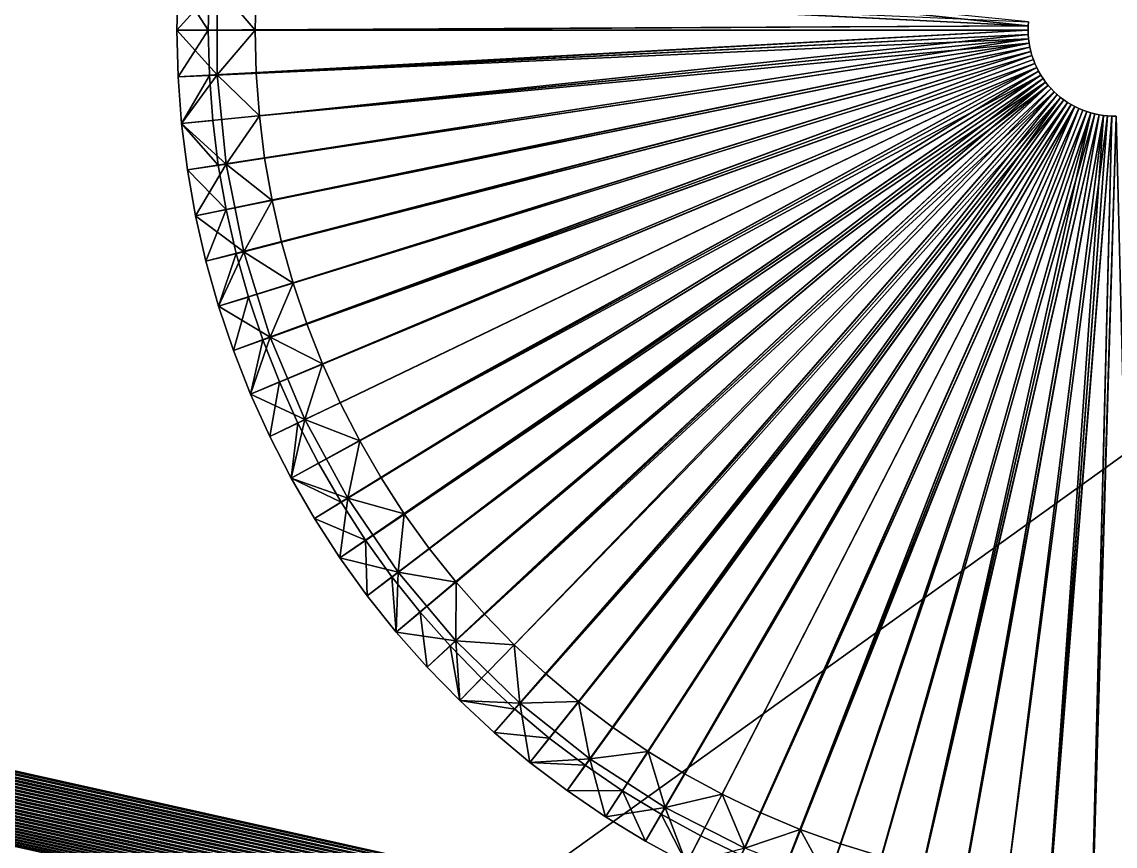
# Model space of a CAD drawing. Header units: millimetres. Extents: x 0 to 520, y -2 to 382.
# Drawn here: x 428.03 to 456.03, y 321.09 to 342.21 of the extents above; entities that cross this region are included whole.
import ezdxf

# ---------------------------------------------------------------- set-up
doc = ezdxf.new("R2010")
doc.units = ezdxf.units.MM

msp = doc.modelspace()

# ---------------------------------------------------------------- linework, layer by layer
at = {"layer": 'BRASS', "color": 52}
for points in [[(509.2, 369.2, 103), (10.8, 369.2, 103), (10.8, 10.8, 103)], [(509.2, 369.2, 103), (10.8, 10.8, 103), (509.2, 10.8, 103)], [(336.599, 343.4071, 86), (499.5, 359.5, 86), (481.6847, 310.9963, 86)], [(453.8027, 342.1097), (432.1193, 344.3896), (432.0298, 343.1963)], [(453.8109, 342.219), (432.1193, 344.3896), (453.8027, 342.1097)], [(336.599, 343.4071, 86), (481.6847, 310.9963, 86), (336.6173, 343.3269, 86)], [(336.6173, 343.3269, 86), (481.6367, 310.9295, 86), (336.6316, 343.2459, 86)], [(336.6173, 343.3269, 86), (481.6847, 310.9963, 86), (481.6367, 310.9295, 86)], [(336.6316, 343.2459, 86), (481.5921, 310.8604, 86), (336.6418, 343.1643, 86)], [(336.6316, 343.2459, 86), (481.6367, 310.9295, 86), (481.5921, 310.8604, 86)], [(336.6418, 343.1643, 86), (481.5509, 310.7891, 86), (336.6479, 343.0822, 86)], [(336.6418, 343.1643, 86), (481.5921, 310.8604, 86), (481.5509, 310.7891, 86)], [(336.6479, 343.0822, 86), (481.5134, 310.7159, 86), (336.65, 343, 86)], [(336.6479, 343.0822, 86), (481.5509, 310.7891, 86), (481.5134, 310.7159, 86)], [(432.0298, 343.1963), (432.0298, 343.1963, -3), (432, 342, -3)], [(432, 342), (432.0298, 343.1963), (432, 342, -3)], [(432, 342, -3), (432.0298, 343.1963, -3), (432.8, 342, -3)], [(453.8027, 342.1097), (432.0298, 343.1963), (432, 342)], [(432.0298, 343.1963, -4), (432, 342, -4), (432.8, 342, -4)], [(432.0298, 343.1963, -4), (432.0298, 343.1963, -12), (432, 342, -12)], [(432, 342, -4), (432.0298, 343.1963, -4), (432, 342, -12)], [(433.0286, 343.1465, -13), (432, 342, -12), (432.0298, 343.1963, -12)], [(433.0286, 340.8535, -13), (432, 342, -12), (433.0286, 343.1465, -13)], [(432.0298, 343.1963, -3), (432.8288, 343.1564, -3), (432.8, 342, -3)], [(432.8288, 343.1564, -4), (432.0298, 343.1963, -4), (432.8, 342, -4)], [(432.8288, 343.1564, -3), (432.8288, 343.1564, -4), (432.8, 342, -4)], [(432.8, 342, -3), (432.8288, 343.1564, -3), (432.8, 342, -4)], [(433.0286, 343.1465, -13), (434.0273, 343.0966, -14), (434, 342, -14)], [(433.0286, 340.8535, -13), (433.0286, 343.1465, -13), (434, 342, -14)], [(434.0273, 343.0966, -14), (453.8027, 342.1097, -14), (434, 342, -14)], [(434.0273, 343.0966, -14), (453.8109, 342.219, -14), (453.8027, 342.1097, -14)], [(336.6316, 342.7541, 86), (481.401, 310.4071, 86), (336.6173, 342.6731, 86)], [(336.6418, 342.8357, 86), (481.4233, 310.4863, 86), (336.6316, 342.7541, 86)], [(336.6316, 342.7541, 86), (481.4233, 310.4863, 86), (481.401, 310.4071, 86)], [(336.6479, 342.9178, 86), (481.4495, 310.5643, 86), (336.6418, 342.8357, 86)], [(336.6418, 342.8357, 86), (481.4495, 310.5643, 86), (481.4233, 310.4863, 86)], [(336.65, 343, 86), (481.4796, 310.6409, 86), (336.6479, 342.9178, 86)], [(336.6479, 342.9178, 86), (481.4796, 310.6409, 86), (481.4495, 310.5643, 86)], [(336.65, 343, 86), (481.5134, 310.7159, 86), (481.4796, 310.6409, 86)], [(336.5767, 342.5137, 86), (481.3582, 310.1643, 86), (336.5505, 342.4357, 86)], [(336.599, 342.5929, 86), (481.3684, 310.2459, 86), (336.5767, 342.5137, 86)], [(336.5767, 342.5137, 86), (481.3684, 310.2459, 86), (481.3582, 310.1643, 86)], [(336.6173, 342.6731, 86), (481.3827, 310.3269, 86), (336.599, 342.5929, 86)], [(336.599, 342.5929, 86), (481.3827, 310.3269, 86), (481.3684, 310.2459, 86)], [(336.6173, 342.6731, 86), (481.401, 310.4071, 86), (481.3827, 310.3269, 86)], [(336.4491, 342.2109, 86), (481.3582, 309.8357, 86), (336.4079, 342.1396, 86)], [(336.4866, 342.2841, 86), (481.3521, 309.9178, 86), (336.4491, 342.2109, 86)], [(336.4491, 342.2109, 86), (481.3521, 309.9178, 86), (481.3582, 309.8357, 86)], [(336.5204, 342.3591, 86), (481.35, 310, 86), (336.4866, 342.2841, 86)], [(336.4866, 342.2841, 86), (481.35, 310, 86), (481.3521, 309.9178, 86)], [(336.5505, 342.4357, 86), (481.3521, 310.0822, 86), (336.5204, 342.3591, 86)], [(336.5204, 342.3591, 86), (481.3521, 310.0822, 86), (481.35, 310, 86)], [(336.5505, 342.4357, 86), (481.3582, 310.1643, 86), (481.3521, 310.0822, 86)], [(453.8109, 342.219), (453.8027, 342.1097), (453.8109, 342.219, -14)], [(453.8109, 342.219, -14), (453.8027, 342.1097), (453.8027, 342.1097, -14)], [(336.264, 341.9394, 86), (481.4233, 309.5137, 86), (336.2095, 341.8777, 86)], [(336.3153, 342.0037, 86), (481.401, 309.5929, 86), (336.264, 341.9394, 86)], [(336.264, 341.9394, 86), (481.401, 309.5929, 86), (481.4233, 309.5137, 86)], [(336.3633, 342.0705, 86), (481.3827, 309.6731, 86), (336.3153, 342.0037, 86)], [(336.3153, 342.0037, 86), (481.3827, 309.6731, 86), (481.401, 309.5929, 86)], [(336.4079, 342.1396, 86), (481.3684, 309.7541, 86), (336.3633, 342.0705, 86)], [(336.3633, 342.0705, 86), (481.3684, 309.7541, 86), (481.3827, 309.6731, 86)], [(336.4079, 342.1396, 86), (481.3582, 309.8357, 86), (481.3684, 309.7541, 86)], [(453.8027, 342.1097), (432, 342), (453.8, 342)], [(432, 342), (432, 342, -3), (432.0298, 340.8037, -3)], [(432.0298, 340.8037), (432, 342), (432.0298, 340.8037, -3)], [(432, 342, -3), (432.8, 342, -3), (432.0298, 340.8037, -3)], [(453.8, 342), (432, 342), (432.0298, 340.8037)], [(432.8, 342, -4), (432, 342, -4), (432.0298, 340.8037, -4)], [(432.0298, 340.8037, -4), (432, 342, -4), (432, 342, -12)], [(432.0298, 340.8037, -4), (432, 342, -12), (432.0298, 340.8037, -12)], [(433.0286, 340.8535, -13), (432.0298, 340.8037, -12), (432, 342, -12)], [(432.0298, 340.8037, -3), (432.8, 342, -3), (432.8288, 340.8436, -3)], [(453.8, 342), (432.0298, 340.8037), (453.8027, 341.8903)], [(432.8, 342, -4), (432.0298, 340.8037, -4), (432.8288, 340.8436, -4)], [(453.8027, 341.8903), (432.0298, 340.8037), (453.8109, 341.781)], [(432.8288, 340.8436, -3), (432.8, 342, -3), (432.8, 342, -4)], [(432.8288, 340.8436, -3), (432.8, 342, -4), (432.8288, 340.8436, -4)], [(433.0286, 340.8535, -13), (434, 342, -14), (434.0273, 340.9034, -14)], [(434, 342, -14), (453.8027, 342.1097, -14), (453.8, 342, -14)], [(434, 342, -14), (453.8, 342, -14), (434.0273, 340.9034, -14)], [(434.0273, 340.9034, -14), (453.8, 342, -14), (453.8027, 341.8903, -14)], [(434.0273, 340.9034, -14), (453.8027, 341.8903, -14), (434.1093, 339.8095, -14)], [(434.1093, 339.8095, -14), (453.8027, 341.8903, -14), (453.8109, 341.781, -14)], [(453.8027, 342.1097), (453.8, 342), (453.8027, 342.1097, -14)], [(453.8027, 342.1097, -14), (453.8, 342), (453.8, 342, -14)], [(453.8, 342), (453.8027, 341.8903), (453.8, 342, -14)], [(453.8, 342, -14), (453.8027, 341.8903), (453.8027, 341.8903, -14)], [(453.8027, 341.8903), (453.8109, 341.781), (453.8027, 341.8903, -14)], [(453.8027, 341.8903, -14), (453.8109, 341.781), (453.8109, 341.781, -14)], [(335.825, 341.5711, 86), (335.8952, 341.614, 86), (481.6367, 190.9295, 86)], [(335.9632, 341.6603, 86), (481.5921, 309.1396, 86), (335.8952, 341.614, 86)], [(335.8952, 341.614, 86), (481.6367, 309.0705, 86), (481.6367, 190.9295, 86)], [(335.8952, 341.614, 86), (481.5921, 309.1396, 86), (481.6367, 309.0705, 86)], [(336.0288, 341.71, 86), (481.5509, 309.2109, 86), (335.9632, 341.6603, 86)], [(335.9632, 341.6603, 86), (481.5509, 309.2109, 86), (481.5921, 309.1396, 86)], [(336.0918, 341.7629, 86), (481.5134, 309.2841, 86), (336.0288, 341.71, 86)], [(336.0288, 341.71, 86), (481.5134, 309.2841, 86), (481.5509, 309.2109, 86)], [(336.1521, 341.8188, 86), (481.4796, 309.3591, 86), (336.0918, 341.7629, 86)], [(336.0918, 341.7629, 86), (481.4796, 309.3591, 86), (481.5134, 309.2841, 86)], [(336.2095, 341.8777, 86), (481.4495, 309.4357, 86), (336.1521, 341.8188, 86)], [(336.1521, 341.8188, 86), (481.4495, 309.4357, 86), (481.4796, 309.3591, 86)], [(336.2095, 341.8777, 86), (481.4233, 309.5137, 86), (481.4495, 309.4357, 86)], [(453.8109, 341.781), (432.0298, 340.8037), (432.1193, 339.6104)], [(453.8109, 341.781), (432.1193, 339.6104), (432.2681, 338.423)], [(453.8109, 341.781), (432.2681, 338.423), (453.8246, 341.6721)], [(453.8246, 341.6721), (432.2681, 338.423), (432.4759, 337.2445)], [(453.8246, 341.6721), (432.4759, 337.2445), (453.8436, 341.5641)], [(434.1093, 339.8095, -14), (453.8109, 341.781, -14), (453.8246, 341.6721, -14)], [(434.1093, 339.8095, -14), (453.8246, 341.6721, -14), (434.2457, 338.7211, -14)], [(434.2457, 338.7211, -14), (453.8246, 341.6721, -14), (434.4362, 337.6408, -14)], [(434.4362, 337.6408, -14), (453.8246, 341.6721, -14), (453.8436, 341.5641, -14)], [(453.8109, 341.781), (453.8246, 341.6721), (453.8109, 341.781, -14)], [(453.8109, 341.781, -14), (453.8246, 341.6721), (453.8246, 341.6721, -14)], [(453.8246, 341.6721), (453.8436, 341.5641), (453.8246, 341.6721, -14)], [(453.8246, 341.6721, -14), (453.8436, 341.5641), (453.8436, 341.5641, -14)], [(481.35, 190, 86), (334.9589, 341.3505, 86), (481.3521, 190.0822, 86)], [(334.9589, 38.6495, 86), (334.9589, 341.3505, 86), (481.35, 190, 86)], [(334.9589, 341.3505, 86), (335.0411, 341.3505, 86), (481.3521, 190.0822, 86)], [(335.0411, 341.3505, 86), (335.1233, 341.3546, 86), (481.3582, 190.1643, 86)], [(481.3521, 190.0822, 86), (335.0411, 341.3505, 86), (481.3582, 190.1643, 86)], [(335.1233, 341.3546, 86), (335.2052, 341.3628, 86), (481.3684, 190.2459, 86)], [(481.3582, 190.1643, 86), (335.1233, 341.3546, 86), (481.3684, 190.2459, 86)], [(335.2052, 341.3628, 86), (335.2865, 341.3751, 86), (481.3827, 190.3269, 86)], [(481.3684, 190.2459, 86), (335.2052, 341.3628, 86), (481.3827, 190.3269, 86)], [(335.2865, 341.3751, 86), (335.3672, 341.3914, 86), (481.401, 190.4071, 86)], [(481.3827, 190.3269, 86), (335.2865, 341.3751, 86), (481.401, 190.4071, 86)], [(335.3672, 341.3914, 86), (335.4469, 341.4117, 86), (481.4233, 190.4863, 86)], [(481.401, 190.4071, 86), (335.3672, 341.3914, 86), (481.4233, 190.4863, 86)], [(335.4469, 341.4117, 86), (335.5255, 341.4359, 86), (481.4495, 190.5643, 86)], [(481.4233, 190.4863, 86), (335.4469, 341.4117, 86), (481.4495, 190.5643, 86)], [(335.5255, 341.4359, 86), (335.6028, 341.4641, 86), (481.4796, 190.6409, 86)], [(481.4495, 190.5643, 86), (335.5255, 341.4359, 86), (481.4796, 190.6409, 86)], [(335.6028, 341.4641, 86), (335.6786, 341.496, 86), (481.5134, 190.7159, 86)], [(481.4796, 190.6409, 86), (335.6028, 341.4641, 86), (481.5134, 190.7159, 86)], [(335.6786, 341.496, 86), (335.7527, 341.5317, 86), (481.5509, 190.7891, 86)], [(481.5134, 190.7159, 86), (335.6786, 341.496, 86), (481.5509, 190.7891, 86)], [(335.7527, 341.5317, 86), (335.825, 341.5711, 86), (481.5921, 190.8604, 86)], [(481.5509, 190.7891, 86), (335.7527, 341.5317, 86), (481.5921, 190.8604, 86)], [(481.5921, 190.8604, 86), (335.825, 341.5711, 86), (481.6367, 190.9295, 86)], [(453.8436, 341.5641), (432.4759, 337.2445), (432.7421, 336.0778)], [(453.8436, 341.5641), (432.7421, 336.0778), (453.868, 341.4571)], [(453.868, 341.4571), (432.7421, 336.0778), (433.0663, 334.9259)], [(453.868, 341.4571), (433.0663, 334.9259), (453.8977, 341.3515)], [(453.8977, 341.3515), (433.0663, 334.9259), (433.4474, 333.7915)], [(453.8977, 341.3515), (433.4474, 333.7915), (453.9327, 341.2476)], [(434.4362, 337.6408, -14), (453.8436, 341.5641, -14), (434.6803, 336.5713, -14)], [(434.6803, 336.5713, -14), (453.8436, 341.5641, -14), (453.868, 341.4571, -14)], [(434.6803, 336.5713, -14), (453.868, 341.4571, -14), (434.9774, 335.5154, -14)], [(434.9774, 335.5154, -14), (453.868, 341.4571, -14), (453.8977, 341.3515, -14)], [(434.9774, 335.5154, -14), (453.8977, 341.3515, -14), (435.3268, 334.4756, -14)], [(435.3268, 334.4756, -14), (453.8977, 341.3515, -14), (453.9327, 341.2476, -14)], [(453.8436, 341.5641), (453.868, 341.4571), (453.8436, 341.5641, -14)], [(453.8436, 341.5641, -14), (453.868, 341.4571), (453.868, 341.4571, -14)], [(453.868, 341.4571, -14), (453.868, 341.4571), (453.8977, 341.3515, -14)], [(453.868, 341.4571), (453.8977, 341.3515), (453.8977, 341.3515, -14)], [(453.8977, 341.3515), (453.9327, 341.2476), (453.8977, 341.3515, -14)], [(453.8977, 341.3515, -14), (453.9327, 341.2476), (453.9327, 341.2476, -14)], [(453.9327, 341.2476), (433.4474, 333.7915), (453.9728, 341.1454)], [(453.9728, 341.1454), (433.4474, 333.7915), (433.8846, 332.6776)], [(453.9728, 341.1454), (433.8846, 332.6776), (454.0179, 341.0455)], [(454.0179, 341.0455), (433.8846, 332.6776), (434.3767, 331.5868)], [(454.0179, 341.0455), (434.3767, 331.5868), (434.9227, 330.5219)], [(454.0179, 341.0455), (434.9227, 330.5219), (454.0679, 340.9478)], [(435.3268, 334.4756, -14), (453.9327, 341.2476, -14), (453.9728, 341.1454, -14)], [(435.3268, 334.4756, -14), (453.9728, 341.1454, -14), (435.7275, 333.4544, -14)], [(435.7275, 333.4544, -14), (453.9728, 341.1454, -14), (454.0179, 341.0455, -14)], [(435.7275, 333.4544, -14), (454.0179, 341.0455, -14), (436.1787, 332.4546, -14)], [(436.1787, 332.4546, -14), (454.0179, 341.0455, -14), (436.6791, 331.4784, -14)], [(436.6791, 331.4784, -14), (454.0179, 341.0455, -14), (454.0679, 340.9478, -14)], [(453.9327, 341.2476, -14), (453.9327, 341.2476), (453.9728, 341.1454, -14)], [(453.9327, 341.2476), (453.9728, 341.1454), (453.9728, 341.1454, -14)], [(453.9728, 341.1454), (454.0179, 341.0455), (453.9728, 341.1454, -14)], [(453.9728, 341.1454, -14), (454.0179, 341.0455), (454.0179, 341.0455, -14)], [(454.0179, 341.0455), (454.0679, 340.9478), (454.0179, 341.0455, -14)], [(454.0179, 341.0455, -14), (454.0679, 340.9478), (454.0679, 340.9478, -14)], [(433.0286, 340.8535, -13), (432.1193, 339.6104, -12), (432.0298, 340.8037, -12)], [(432.0298, 340.8037, -3), (432.8288, 340.8436, -3), (432.1193, 339.6104, -3)], [(432.8288, 340.8436, -4), (432.0298, 340.8037, -4), (432.1193, 339.6104, -4)], [(432.1193, 339.6104), (432.0298, 340.8037), (432.0298, 340.8037, -3)], [(432.1193, 339.6104), (432.0298, 340.8037, -3), (432.1193, 339.6104, -3)], [(432.1193, 339.6104, -4), (432.0298, 340.8037, -4), (432.0298, 340.8037, -12)], [(432.1193, 339.6104, -4), (432.0298, 340.8037, -12), (432.1193, 339.6104, -12)], [(433.2569, 338.572, -13), (432.1193, 339.6104, -12), (433.0286, 340.8535, -13)], [(432.1193, 339.6104, -3), (432.8288, 340.8436, -3), (432.9153, 339.69, -3)], [(432.8288, 340.8436, -4), (432.1193, 339.6104, -4), (432.9153, 339.69, -4)], [(432.9153, 339.69, -3), (432.8288, 340.8436, -3), (432.8288, 340.8436, -4)], [(432.9153, 339.69, -3), (432.8288, 340.8436, -4), (432.9153, 339.69, -4)], [(433.0286, 340.8535, -13), (434.0273, 340.9034, -14), (434.1093, 339.8095, -14)], [(433.2569, 338.572, -13), (433.0286, 340.8535, -13), (434.1093, 339.8095, -14)], [(454.0679, 340.9478), (434.9227, 330.5219), (435.521, 329.4856)], [(454.0679, 340.9478), (435.521, 329.4856), (454.1228, 340.8528)], [(454.1228, 340.8528), (435.521, 329.4856), (436.1703, 328.4803)], [(454.1228, 340.8528), (436.1703, 328.4803), (454.1823, 340.7607)], [(454.1823, 340.7607), (436.1703, 328.4803), (454.2463, 340.6716)], [(436.6791, 331.4784, -14), (454.0679, 340.9478, -14), (454.1228, 340.8528, -14)], [(436.6791, 331.4784, -14), (454.1228, 340.8528, -14), (437.2276, 330.5284, -14)], [(437.2276, 330.5284, -14), (454.1228, 340.8528, -14), (437.8227, 329.607, -14)], [(437.8227, 329.607, -14), (454.1228, 340.8528, -14), (454.1823, 340.7607, -14)], [(437.8227, 329.607, -14), (454.1823, 340.7607, -14), (438.4631, 328.7163, -14)], [(438.4631, 328.7163, -14), (454.1823, 340.7607, -14), (454.2463, 340.6716, -14)], [(454.0679, 340.9478), (454.1228, 340.8528), (454.0679, 340.9478, -14)], [(454.0679, 340.9478, -14), (454.1228, 340.8528), (454.1228, 340.8528, -14)], [(454.1228, 340.8528, -14), (454.1228, 340.8528), (454.1823, 340.7607, -14)], [(454.1228, 340.8528), (454.1823, 340.7607), (454.1823, 340.7607, -14)], [(454.1823, 340.7607, -14), (454.2463, 340.6716), (454.2463, 340.6716, -14)], [(454.1823, 340.7607), (454.2463, 340.6716), (454.1823, 340.7607, -14)], [(454.2463, 340.6716), (436.1703, 328.4803), (436.8688, 327.5087)], [(454.2463, 340.6716), (436.8688, 327.5087), (437.6149, 326.5731)], [(454.2463, 340.6716), (437.6149, 326.5731), (454.3147, 340.5859)], [(454.3147, 340.5859), (437.6149, 326.5731), (438.4068, 325.6759)], [(454.3147, 340.5859), (438.4068, 325.6759), (454.3873, 340.5036)], [(454.3873, 340.5036), (438.4068, 325.6759), (454.4639, 340.4251)], [(438.4631, 328.7163, -14), (454.2463, 340.6716, -14), (454.3147, 340.5859, -14)], [(438.4631, 328.7163, -14), (454.3147, 340.5859, -14), (439.147, 327.8587, -14)], [(439.147, 327.8587, -14), (454.3147, 340.5859, -14), (439.8729, 327.0362, -14)], [(439.8729, 327.0362, -14), (454.3147, 340.5859, -14), (454.3873, 340.5036, -14)], [(439.8729, 327.0362, -14), (454.3873, 340.5036, -14), (440.6388, 326.2509, -14)], [(440.6388, 326.2509, -14), (454.3873, 340.5036, -14), (454.4639, 340.4251, -14)], [(454.2463, 340.6716, -14), (454.3147, 340.5859), (454.3147, 340.5859, -14)], [(454.2463, 340.6716), (454.3147, 340.5859), (454.2463, 340.6716, -14)], [(454.3147, 340.5859, -14), (454.3147, 340.5859), (454.3873, 340.5036, -14)], [(454.3147, 340.5859), (454.3873, 340.5036), (454.3873, 340.5036, -14)], [(454.3873, 340.5036, -14), (454.3873, 340.5036), (454.4639, 340.4251, -14)], [(454.3873, 340.5036), (454.4639, 340.4251), (454.4639, 340.4251, -14)], [(454.4639, 340.4251), (438.4068, 325.6759), (439.2423, 324.8192)], [(454.4639, 340.4251), (439.2423, 324.8192), (440.1195, 324.0053)], [(454.5443, 340.3505), (454.4639, 340.4251), (440.1195, 324.0053)], [(454.6283, 340.28), (454.5443, 340.3505), (440.1195, 324.0053)], [(454.6283, 340.28), (440.1195, 324.0053), (441.0362, 323.236)], [(440.6388, 326.2509, -14), (454.4639, 340.4251, -14), (441.4429, 325.5048, -14)], [(454.7158, 340.2137), (454.6283, 340.28), (441.0362, 323.236)], [(454.7158, 340.2137), (441.0362, 323.236), (441.9902, 322.5135)], [(454.4639, 340.4251, -14), (454.5443, 340.3505, -14), (441.4429, 325.5048, -14)], [(441.4429, 325.5048, -14), (454.5443, 340.3505, -14), (442.2832, 324.7997, -14)], [(454.8064, 340.1519), (454.7158, 340.2137), (441.9902, 322.5135)], [(454.5443, 340.3505, -14), (454.6283, 340.28, -14), (442.2832, 324.7997, -14)], [(442.2832, 324.7997, -14), (454.6283, 340.28, -14), (443.1576, 324.1374, -14)], [(454.6283, 340.28, -14), (454.7158, 340.2137, -14), (443.1576, 324.1374, -14)], [(454.7158, 340.2137, -14), (454.8064, 340.1519, -14), (443.1576, 324.1374, -14)], [(454.4639, 340.4251, -14), (454.4639, 340.4251), (454.5443, 340.3505, -14)], [(454.4639, 340.4251), (454.5443, 340.3505), (454.5443, 340.3505, -14)], [(454.5443, 340.3505, -14), (454.6283, 340.28), (454.6283, 340.28, -14)], [(454.5443, 340.3505), (454.6283, 340.28), (454.5443, 340.3505, -14)], [(454.6283, 340.28, -14), (454.7158, 340.2137), (454.7158, 340.2137, -14)], [(454.6283, 340.28), (454.7158, 340.2137), (454.6283, 340.28, -14)], [(454.7158, 340.2137, -14), (454.8064, 340.1519), (454.8064, 340.1519, -14)], [(454.7158, 340.2137), (454.8064, 340.1519), (454.7158, 340.2137, -14)], [(454.8064, 340.1519), (441.9902, 322.5135), (442.9789, 321.8394)], [(454.9, 340.0947), (454.8064, 340.1519), (442.9789, 321.8394)], [(454.9, 340.0947), (442.9789, 321.8394), (444, 321.2154)], [(443.1576, 324.1374, -14), (454.8064, 340.1519, -14), (444.064, 323.5194, -14)], [(454.9963, 340.0423), (454.9, 340.0947), (444, 321.2154)], [(454.9963, 340.0423), (444, 321.2154), (445.0509, 320.6431)], [(454.8064, 340.1519, -14), (454.9, 340.0947, -14), (444.064, 323.5194, -14)], [(444.064, 323.5194, -14), (454.9, 340.0947, -14), (445, 322.9474, -14)], [(454.9, 340.0947, -14), (454.9963, 340.0423, -14), (445, 322.9474, -14)], [(445, 322.9474, -14), (454.9963, 340.0423, -14), (445.9634, 322.4228, -14)], [(454.9963, 340.0423), (445.0509, 320.6431), (446.1291, 320.1239)], [(445.9634, 322.4228, -14), (454.9963, 340.0423, -14), (446.9517, 321.9469, -14)], [(455.0952, 339.9947), (454.9963, 340.0423), (446.1291, 320.1239)], [(455.0952, 339.9947), (446.1291, 320.1239), (447.2318, 319.659)], [(454.9963, 340.0423, -14), (455.0952, 339.9947, -14), (446.9517, 321.9469, -14)], [(446.9517, 321.9469, -14), (455.0952, 339.9947, -14), (447.9625, 321.5208, -14)], [(455.1962, 339.9521), (455.0952, 339.9947), (447.2318, 319.659)], [(455.2993, 339.9146), (455.1962, 339.9521), (447.2318, 319.659)], [(455.0952, 339.9947, -14), (455.1962, 339.9521, -14), (447.9625, 321.5208, -14)], [(455.1962, 339.9521, -14), (455.2993, 339.9146, -14), (447.9625, 321.5208, -14)], [(454.8064, 340.1519, -14), (454.9, 340.0947), (454.9, 340.0947, -14)], [(454.8064, 340.1519), (454.9, 340.0947), (454.8064, 340.1519, -14)], [(454.9, 340.0947, -14), (454.9963, 340.0423), (454.9963, 340.0423, -14)], [(454.9, 340.0947), (454.9963, 340.0423), (454.9, 340.0947, -14)], [(454.9963, 340.0423, -14), (455.0952, 339.9947), (455.0952, 339.9947, -14)], [(454.9963, 340.0423), (455.0952, 339.9947), (454.9963, 340.0423, -14)], [(455.0952, 339.9947, -14), (455.0952, 339.9947), (455.1962, 339.9521, -14)], [(455.0952, 339.9947), (455.1962, 339.9521), (455.1962, 339.9521, -14)], [(455.1962, 339.9521), (455.2993, 339.9146), (455.1962, 339.9521, -14)], [(455.1962, 339.9521, -14), (455.2993, 339.9146), (455.2993, 339.9146, -14)], [(432.1193, 339.6104, -3), (432.9153, 339.69, -3), (433.0591, 338.5422, -3)], [(432.9153, 339.69, -4), (432.1193, 339.6104, -4), (433.0591, 338.5422, -4)], [(432.9153, 339.69, -3), (432.9153, 339.69, -4), (433.0591, 338.5422, -4)], [(433.0591, 338.5422, -3), (432.9153, 339.69, -3), (433.0591, 338.5422, -4)], [(433.2569, 338.572, -13), (434.1093, 339.8095, -14), (434.2457, 338.7211, -14)], [(455.2993, 339.9146), (447.2318, 319.659), (448.3563, 319.2497)], [(447.9625, 321.5208, -14), (455.2993, 339.9146, -14), (448.9933, 321.1456, -14)], [(455.4042, 339.8822), (455.2993, 339.9146), (448.3563, 319.2497)], [(455.4042, 339.8822), (448.3563, 319.2497), (449.4998, 318.897)], [(455.2993, 339.9146, -14), (455.4042, 339.8822, -14), (448.9933, 321.1456, -14)], [(448.9933, 321.1456, -14), (455.4042, 339.8822, -14), (450.0415, 320.8223, -14)], [(455.5105, 339.8552), (455.4042, 339.8822), (449.4998, 318.897)], [(455.5105, 339.8552), (449.4998, 318.897), (450.6595, 318.6017)], [(450.0415, 320.8223, -14), (455.4042, 339.8822, -14), (451.1045, 320.5516, -14)], [(455.618, 339.8334), (455.5105, 339.8552), (450.6595, 318.6017)], [(455.618, 339.8334), (450.6595, 318.6017), (451.8324, 318.3646)], [(455.4042, 339.8822, -14), (455.5105, 339.8552, -14), (451.1045, 320.5516, -14)], [(455.5105, 339.8552, -14), (455.618, 339.8334, -14), (451.1045, 320.5516, -14)], [(451.1045, 320.5516, -14), (455.618, 339.8334, -14), (452.1797, 320.3342, -14)], [(455.7264, 339.8171), (455.618, 339.8334), (451.8324, 318.3646)], [(455.7264, 339.8171), (451.8324, 318.3646), (453.0158, 318.1863)], [(455.618, 339.8334, -14), (455.7264, 339.8171, -14), (452.1797, 320.3342, -14)], [(452.1797, 320.3342, -14), (455.7264, 339.8171, -14), (453.2644, 320.1707, -14)], [(455.7264, 339.8171), (453.0158, 318.1863), (454.2065, 318.0671)], [(455.7264, 339.8171, -14), (455.8356, 339.8062, -14), (453.2644, 320.1707, -14)], [(453.2644, 320.1707, -14), (455.8356, 339.8062, -14), (454.3559, 320.0615, -14)], [(455.8356, 339.8062), (455.7264, 339.8171), (454.2065, 318.0671)], [(455.9452, 339.8007), (455.8356, 339.8062), (454.2065, 318.0671)], [(455.9452, 339.8007), (454.2065, 318.0671), (455.4017, 318.0075)], [(455.8356, 339.8062, -14), (455.9452, 339.8007, -14), (454.3559, 320.0615, -14)], [(454.3559, 320.0615, -14), (455.9452, 339.8007, -14), (455.4515, 320.0068, -14)], [(455.2993, 339.9146), (455.4042, 339.8822), (455.2993, 339.9146, -14)], [(455.2993, 339.9146, -14), (455.4042, 339.8822), (455.4042, 339.8822, -14)], [(456.0548, 339.8007), (455.9452, 339.8007), (455.4017, 318.0075)], [(456.0548, 339.8007), (455.4017, 318.0075), (456.5983, 318.0075)], [(455.4042, 339.8822), (455.5105, 339.8552), (455.4042, 339.8822, -14)], [(455.4042, 339.8822, -14), (455.5105, 339.8552), (455.5105, 339.8552, -14)], [(455.9452, 339.8007, -14), (456.0548, 339.8007, -14), (455.4515, 320.0068, -14)], [(455.4515, 320.0068, -14), (456.0548, 339.8007, -14), (456.5485, 320.0068, -14)], [(455.5105, 339.8552), (455.618, 339.8334), (455.5105, 339.8552, -14)], [(455.5105, 339.8552, -14), (455.618, 339.8334), (455.618, 339.8334, -14)], [(455.618, 339.8334, -14), (455.7264, 339.8171), (455.7264, 339.8171, -14)], [(455.618, 339.8334), (455.7264, 339.8171), (455.618, 339.8334, -14)], [(455.7264, 339.8171, -14), (455.7264, 339.8171), (455.8356, 339.8062, -14)], [(455.7264, 339.8171), (455.8356, 339.8062), (455.8356, 339.8062, -14)], [(455.8356, 339.8062, -14), (455.9452, 339.8007), (455.9452, 339.8007, -14)], [(455.8356, 339.8062), (455.9452, 339.8007), (455.8356, 339.8062, -14)], [(455.9452, 339.8007, -14), (456.0548, 339.8007), (456.0548, 339.8007, -14)], [(455.9452, 339.8007), (456.0548, 339.8007), (455.9452, 339.8007, -14)], [(432.2681, 338.423), (432.1193, 339.6104), (432.1193, 339.6104, -3)], [(432.2681, 338.423), (432.1193, 339.6104, -3), (432.2681, 338.423, -3)], [(432.2681, 338.423, -3), (432.1193, 339.6104, -3), (433.0591, 338.5422, -3)], [(432.1193, 339.6104, -4), (432.2681, 338.423, -4), (433.0591, 338.5422, -4)], [(432.1193, 339.6104, -4), (432.1193, 339.6104, -12), (432.2681, 338.423, -12)], [(432.2681, 338.423, -4), (432.1193, 339.6104, -4), (432.2681, 338.423, -12)], [(433.2569, 338.572, -13), (432.2681, 338.423, -12), (432.1193, 339.6104, -12)], [(433.2569, 338.572, -13), (432.4759, 337.2445, -12), (432.2681, 338.423, -12)], [(432.2681, 338.423, -3), (433.0591, 338.5422, -3), (433.26, 337.403, -3)], [(433.0591, 338.5422, -4), (432.2681, 338.423, -4), (433.26, 337.403, -4)], [(433.7112, 336.3246, -13), (432.4759, 337.2445, -12), (433.2569, 338.572, -13)], [(433.26, 337.403, -3), (433.0591, 338.5422, -3), (433.0591, 338.5422, -4)], [(433.26, 337.403, -3), (433.0591, 338.5422, -4), (433.26, 337.403, -4)], [(433.2569, 338.572, -13), (434.2457, 338.7211, -14), (434.4362, 337.6408, -14)], [(433.7112, 336.3246, -13), (433.2569, 338.572, -13), (434.4362, 337.6408, -14)], [(432.4759, 337.2445), (432.2681, 338.423), (432.2681, 338.423, -3)], [(432.4759, 337.2445), (432.2681, 338.423, -3), (432.4759, 337.2445, -3)], [(432.4759, 337.2445, -3), (432.2681, 338.423, -3), (433.26, 337.403, -3)], [(432.2681, 338.423, -4), (432.4759, 337.2445, -4), (433.26, 337.403, -4)], [(432.2681, 338.423, -4), (432.2681, 338.423, -12), (432.4759, 337.2445, -12)], [(432.4759, 337.2445, -4), (432.2681, 338.423, -4), (432.4759, 337.2445, -12)], [(432.4759, 337.2445, -3), (433.26, 337.403, -3), (432.7421, 336.0778, -3)], [(433.26, 337.403, -4), (432.4759, 337.2445, -4), (432.7421, 336.0778, -4)], [(432.7421, 336.0778, -3), (433.26, 337.403, -3), (433.5174, 336.2752, -3)], [(433.26, 337.403, -4), (432.7421, 336.0778, -4), (433.5174, 336.2752, -4)], [(433.5174, 336.2752, -3), (433.26, 337.403, -3), (433.26, 337.403, -4)], [(433.5174, 336.2752, -3), (433.26, 337.403, -4), (433.5174, 336.2752, -4)], [(433.7112, 336.3246, -13), (434.4362, 337.6408, -14), (434.6803, 336.5713, -14)], [(432.4759, 337.2445), (432.4759, 337.2445, -3), (432.7421, 336.0778, -3)], [(432.7421, 336.0778), (432.4759, 337.2445), (432.7421, 336.0778, -3)], [(432.7421, 336.0778, -4), (432.4759, 337.2445, -4), (432.4759, 337.2445, -12)], [(432.7421, 336.0778, -4), (432.4759, 337.2445, -12), (432.7421, 336.0778, -12)], [(433.7112, 336.3246, -13), (432.7421, 336.0778, -12), (432.4759, 337.2445, -12)], [(433.7112, 336.3246, -13), (434.6803, 336.5713, -14), (434.9774, 335.5154, -14)], [(433.7112, 336.3246, -13), (433.0663, 334.9259, -12), (432.7421, 336.0778, -12)], [(434.3871, 334.1335, -13), (433.0663, 334.9259, -12), (433.7112, 336.3246, -13)], [(434.3871, 334.1335, -13), (433.7112, 336.3246, -13), (434.9774, 335.5154, -14)], [(432.7421, 336.0778, -3), (433.5174, 336.2752, -3), (433.0663, 334.9259, -3)], [(433.5174, 336.2752, -4), (432.7421, 336.0778, -4), (433.0663, 334.9259, -4)], [(433.0663, 334.9259), (432.7421, 336.0778), (432.7421, 336.0778, -3)], [(433.0663, 334.9259), (432.7421, 336.0778, -3), (433.0663, 334.9259, -3)], [(433.0663, 334.9259, -4), (432.7421, 336.0778, -4), (432.7421, 336.0778, -12)], [(433.0663, 334.9259, -4), (432.7421, 336.0778, -12), (433.0663, 334.9259, -12)], [(433.0663, 334.9259, -3), (433.5174, 336.2752, -3), (433.8307, 335.1617, -3)], [(433.5174, 336.2752, -4), (433.0663, 334.9259, -4), (433.8307, 335.1617, -4)], [(433.8307, 335.1617, -3), (433.5174, 336.2752, -3), (433.5174, 336.2752, -4)], [(433.8307, 335.1617, -3), (433.5174, 336.2752, -4), (433.8307, 335.1617, -4)], [(434.3871, 334.1335, -13), (434.9774, 335.5154, -14), (435.3268, 334.4756, -14)], [(433.0663, 334.9259, -3), (433.8307, 335.1617, -3), (433.4474, 333.7915, -3)], [(433.8307, 335.1617, -4), (433.0663, 334.9259, -4), (433.4474, 333.7915, -4)], [(433.4474, 333.7915, -3), (433.8307, 335.1617, -3), (434.1991, 334.0651, -3)], [(433.8307, 335.1617, -4), (433.4474, 333.7915, -4), (434.1991, 334.0651, -4)], [(434.1991, 334.0651, -3), (433.8307, 335.1617, -3), (433.8307, 335.1617, -4)], [(434.1991, 334.0651, -3), (433.8307, 335.1617, -4), (434.1991, 334.0651, -4)], [(433.4474, 333.7915), (433.0663, 334.9259), (433.0663, 334.9259, -3)], [(433.4474, 333.7915), (433.0663, 334.9259, -3), (433.4474, 333.7915, -3)], [(433.4474, 333.7915, -4), (433.0663, 334.9259, -4), (433.0663, 334.9259, -12)], [(433.4474, 333.7915, -4), (433.0663, 334.9259, -12), (433.4474, 333.7915, -12)], [(434.3871, 334.1335, -13), (433.4474, 333.7915, -12), (433.0663, 334.9259, -12)], [(434.3871, 334.1335, -13), (435.3268, 334.4756, -14), (435.7275, 333.4544, -14)], [(434.3871, 334.1335, -13), (433.8846, 332.6776, -12), (433.4474, 333.7915, -12)], [(433.4474, 333.7915, -3), (434.1991, 334.0651, -3), (433.8846, 332.6776, -3)], [(434.1991, 334.0651, -4), (433.4474, 333.7915, -4), (433.8846, 332.6776, -4)], [(435.2777, 332.0207, -13), (433.8846, 332.6776, -12), (434.3871, 334.1335, -13)], [(433.8846, 332.6776, -3), (434.1991, 334.0651, -3), (434.6218, 332.9883, -3)], [(434.1991, 334.0651, -4), (433.8846, 332.6776, -4), (434.6218, 332.9883, -4)], [(434.6218, 332.9883, -3), (434.1991, 334.0651, -3), (434.1991, 334.0651, -4)], [(434.6218, 332.9883, -3), (434.1991, 334.0651, -4), (434.6218, 332.9883, -4)], [(435.2777, 332.0207, -13), (434.3871, 334.1335, -13), (435.7275, 333.4544, -14)], [(433.8846, 332.6776), (433.4474, 333.7915), (433.4474, 333.7915, -3)], [(433.8846, 332.6776), (433.4474, 333.7915, -3), (433.8846, 332.6776, -3)], [(433.4474, 333.7915, -4), (433.4474, 333.7915, -12), (433.8846, 332.6776, -12)], [(433.8846, 332.6776, -4), (433.4474, 333.7915, -4), (433.8846, 332.6776, -12)], [(435.2777, 332.0207, -13), (435.7275, 333.4544, -14), (436.1787, 332.4546, -14)], [(433.8846, 332.6776, -3), (434.6218, 332.9883, -3), (434.3767, 331.5868, -3)], [(434.6218, 332.9883, -4), (433.8846, 332.6776, -4), (434.3767, 331.5868, -4)], [(434.3767, 331.5868, -3), (434.6218, 332.9883, -3), (435.0975, 331.9339, -3)], [(434.6218, 332.9883, -4), (434.3767, 331.5868, -4), (435.0975, 331.9339, -4)], [(434.6218, 332.9883, -3), (434.6218, 332.9883, -4), (435.0975, 331.9339, -4)], [(435.0975, 331.9339, -3), (434.6218, 332.9883, -3), (435.0975, 331.9339, -4)], [(434.3767, 331.5868), (433.8846, 332.6776), (433.8846, 332.6776, -3)], [(434.3767, 331.5868), (433.8846, 332.6776, -3), (434.3767, 331.5868, -3)], [(434.3767, 331.5868, -4), (433.8846, 332.6776, -4), (433.8846, 332.6776, -12)], [(434.3767, 331.5868, -4), (433.8846, 332.6776, -12), (434.3767, 331.5868, -12)], [(435.2777, 332.0207, -13), (434.3767, 331.5868, -12), (433.8846, 332.6776, -12)], [(435.2777, 332.0207, -13), (436.1787, 332.4546, -14), (436.6791, 331.4784, -14)], [(435.2777, 332.0207, -13), (434.9227, 330.5219, -12), (434.3767, 331.5868, -12)], [(434.3767, 331.5868, -3), (435.0975, 331.9339, -3), (434.9227, 330.5219, -3)], [(435.0975, 331.9339, -4), (434.3767, 331.5868, -4), (434.9227, 330.5219, -4)], [(436.3743, 330.007, -13), (434.9227, 330.5219, -12), (435.2777, 332.0207, -13)], [(434.9227, 330.5219, -3), (435.0975, 331.9339, -3), (435.6253, 330.9045, -3)], [(435.0975, 331.9339, -4), (434.9227, 330.5219, -4), (435.6253, 330.9045, -4)], [(435.6253, 330.9045, -3), (435.0975, 331.9339, -3), (435.0975, 331.9339, -4)], [(435.6253, 330.9045, -3), (435.0975, 331.9339, -4), (435.6253, 330.9045, -4)], [(436.3743, 330.007, -13), (435.2777, 332.0207, -13), (436.6791, 331.4784, -14)], [(434.9227, 330.5219), (434.3767, 331.5868), (434.3767, 331.5868, -3)], [(434.9227, 330.5219), (434.3767, 331.5868, -3), (434.9227, 330.5219, -3)], [(434.3767, 331.5868, -4), (434.3767, 331.5868, -12), (434.9227, 330.5219, -12)], [(434.9227, 330.5219, -4), (434.3767, 331.5868, -4), (434.9227, 330.5219, -12)], [(436.3743, 330.007, -13), (436.6791, 331.4784, -14), (437.2276, 330.5284, -14)], [(434.9227, 330.5219, -3), (435.6253, 330.9045, -3), (436.2037, 329.9027, -3)], [(435.6253, 330.9045, -4), (434.9227, 330.5219, -4), (436.2037, 329.9027, -4)], [(435.6253, 330.9045, -3), (435.6253, 330.9045, -4), (436.2037, 329.9027, -4)], [(436.2037, 329.9027, -3), (435.6253, 330.9045, -3), (436.2037, 329.9027, -4)], [(435.521, 329.4856), (434.9227, 330.5219, -3), (435.521, 329.4856, -3)], [(435.521, 329.4856), (434.9227, 330.5219), (434.9227, 330.5219, -3)], [(434.9227, 330.5219, -3), (436.2037, 329.9027, -3), (435.521, 329.4856, -3)], [(436.2037, 329.9027, -4), (434.9227, 330.5219, -4), (435.521, 329.4856, -4)], [(435.521, 329.4856, -4), (434.9227, 330.5219, -4), (434.9227, 330.5219, -12)], [(435.521, 329.4856, -4), (434.9227, 330.5219, -12), (435.521, 329.4856, -12)], [(436.3743, 330.007, -13), (435.521, 329.4856, -12), (434.9227, 330.5219, -12)], [(436.3743, 330.007, -13), (437.2276, 330.5284, -14), (437.8227, 329.607, -14)], [(436.3743, 330.007, -13), (436.1703, 328.4803, -12), (435.521, 329.4856, -12)], [(435.521, 329.4856, -3), (436.2037, 329.9027, -3), (436.8313, 328.931, -3)], [(436.2037, 329.9027, -4), (435.521, 329.4856, -4), (436.8313, 328.931, -4)], [(437.666, 328.1125, -13), (436.1703, 328.4803, -12), (436.3743, 330.007, -13)], [(436.8313, 328.931, -3), (436.2037, 329.9027, -4), (436.8313, 328.931, -4)], [(436.8313, 328.931, -3), (436.2037, 329.9027, -3), (436.2037, 329.9027, -4)], [(437.666, 328.1125, -13), (436.3743, 330.007, -13), (437.8227, 329.607, -14)], [(437.666, 328.1125, -13), (437.8227, 329.607, -14), (438.4631, 328.7163, -14)], [(436.1703, 328.4803), (435.521, 329.4856, -3), (436.1703, 328.4803, -3)], [(436.1703, 328.4803), (435.521, 329.4856), (435.521, 329.4856, -3)], [(435.521, 329.4856, -3), (436.8313, 328.931, -3), (436.1703, 328.4803, -3)], [(436.8313, 328.931, -4), (435.521, 329.4856, -4), (436.1703, 328.4803, -4)], [(435.521, 329.4856, -4), (435.521, 329.4856, -12), (436.1703, 328.4803, -12)], [(436.1703, 328.4803, -4), (435.521, 329.4856, -4), (436.1703, 328.4803, -12)], [(436.1703, 328.4803, -3), (436.8313, 328.931, -3), (436.8688, 327.5087, -3)], [(436.8313, 328.931, -4), (436.1703, 328.4803, -4), (436.8688, 327.5087, -4)], [(436.8688, 327.5087, -3), (436.8313, 328.931, -3), (437.5065, 327.9917, -3)], [(437.5065, 327.9917, -3), (436.8313, 328.931, -4), (437.5065, 327.9917, -4)], [(437.5065, 327.9917, -3), (436.8313, 328.931, -3), (436.8313, 328.931, -4)], [(436.8313, 328.931, -4), (436.8688, 327.5087, -4), (437.5065, 327.9917, -4)], [(436.8688, 327.5087), (436.1703, 328.4803, -3), (436.8688, 327.5087, -3)], [(436.8688, 327.5087), (436.1703, 328.4803), (436.1703, 328.4803, -3)], [(436.8688, 327.5087, -4), (436.1703, 328.4803, -12), (436.8688, 327.5087, -12)], [(436.8688, 327.5087, -4), (436.1703, 328.4803, -4), (436.1703, 328.4803, -12)], [(437.666, 328.1125, -13), (436.8688, 327.5087, -12), (436.1703, 328.4803, -12)], [(437.666, 328.1125, -13), (438.4631, 328.7163, -14), (439.147, 327.8587, -14)], [(437.666, 328.1125, -13), (437.6149, 326.5731, -12), (436.8688, 327.5087, -12)], [(436.8688, 327.5087, -3), (437.5065, 327.9917, -3), (437.6149, 326.5731, -3)], [(437.5065, 327.9917, -4), (436.8688, 327.5087, -4), (437.6149, 326.5731, -4)], [(437.6149, 326.5731, -3), (437.5065, 327.9917, -3), (438.2278, 327.0873, -3)], [(437.5065, 327.9917, -3), (437.5065, 327.9917, -4), (438.2278, 327.0873, -4)], [(438.2278, 327.0873, -3), (437.5065, 327.9917, -3), (438.2278, 327.0873, -4)], [(437.5065, 327.9917, -4), (437.6149, 326.5731, -4), (438.2278, 327.0873, -4)], [(439.1398, 326.356, -13), (437.6149, 326.5731, -12), (437.666, 328.1125, -13)], [(439.1398, 326.356, -13), (437.666, 328.1125, -13), (439.147, 327.8587, -14)], [(439.1398, 326.356, -13), (439.147, 327.8587, -14), (439.8729, 327.0362, -14)], [(437.6149, 326.5731), (436.8688, 327.5087, -3), (437.6149, 326.5731, -3)], [(437.6149, 326.5731), (436.8688, 327.5087), (436.8688, 327.5087, -3)], [(437.6149, 326.5731, -4), (436.8688, 327.5087, -12), (437.6149, 326.5731, -12)], [(437.6149, 326.5731, -4), (436.8688, 327.5087, -4), (436.8688, 327.5087, -12)], [(437.6149, 326.5731, -3), (438.2278, 327.0873, -3), (438.4068, 325.6759, -3)], [(438.2278, 327.0873, -4), (437.6149, 326.5731, -4), (438.4068, 325.6759, -4)], [(438.4068, 325.6759, -3), (438.2278, 327.0873, -3), (438.9932, 326.22, -3)], [(438.2278, 327.0873, -3), (438.2278, 327.0873, -4), (438.9932, 326.22, -4)], [(438.9932, 326.22, -3), (438.2278, 327.0873, -3), (438.9932, 326.22, -4)], [(438.2278, 327.0873, -4), (438.4068, 325.6759, -4), (438.9932, 326.22, -4)], [(439.1398, 326.356, -13), (439.8729, 327.0362, -14), (440.6388, 326.2509, -14)], [(437.6149, 326.5731), (437.6149, 326.5731, -3), (438.4068, 325.6759, -3)], [(438.4068, 325.6759), (437.6149, 326.5731), (438.4068, 325.6759, -3)], [(437.6149, 326.5731, -4), (437.6149, 326.5731, -12), (438.4068, 325.6759, -12)], [(438.4068, 325.6759, -4), (437.6149, 326.5731, -4), (438.4068, 325.6759, -12)], [(439.1398, 326.356, -13), (438.4068, 325.6759, -12), (437.6149, 326.5731, -12)], [(439.1398, 326.356, -13), (439.2423, 324.8192, -12), (438.4068, 325.6759, -12)], [(438.4068, 325.6759, -3), (438.9932, 326.22, -3), (439.2423, 324.8192, -3)], [(438.9932, 326.22, -4), (438.4068, 325.6759, -4), (439.2423, 324.8192, -4)], [(439.2423, 324.8192, -3), (438.9932, 326.22, -3), (439.8009, 325.3919, -3)], [(439.8009, 325.3919, -3), (438.9932, 326.22, -4), (439.8009, 325.3919, -4)], [(439.8009, 325.3919, -3), (438.9932, 326.22, -3), (438.9932, 326.22, -4)], [(438.9932, 326.22, -4), (439.2423, 324.8192, -4), (439.8009, 325.3919, -4)], [(440.7812, 324.755, -13), (439.1398, 326.356, -13), (440.6388, 326.2509, -14)], [(440.7812, 324.755, -13), (439.2423, 324.8192, -12), (439.1398, 326.356, -13)], [(440.7812, 324.755, -13), (440.6388, 326.2509, -14), (441.4429, 325.5048, -14)], [(438.4068, 325.6759), (438.4068, 325.6759, -3), (439.2423, 324.8192, -3)], [(439.2423, 324.8192), (438.4068, 325.6759), (439.2423, 324.8192, -3)], [(439.2423, 324.8192, -4), (438.4068, 325.6759, -12), (439.2423, 324.8192, -12)], [(439.2423, 324.8192, -4), (438.4068, 325.6759, -4), (438.4068, 325.6759, -12)], [(439.8009, 325.3919, -3), (440.6489, 324.6051, -3), (439.2423, 324.8192, -3)], [(440.6489, 324.6051, -4), (439.8009, 325.3919, -4), (439.2423, 324.8192, -4)], [(440.6489, 324.6051, -3), (439.8009, 325.3919, -4), (440.6489, 324.6051, -4)], [(440.6489, 324.6051, -3), (439.8009, 325.3919, -3), (439.8009, 325.3919, -4)], [(440.7812, 324.755, -13), (441.4429, 325.5048, -14), (442.2832, 324.7997, -14)], [(440.1195, 324.0053), (439.2423, 324.8192, -3), (440.1195, 324.0053, -3)], [(440.1195, 324.0053), (439.2423, 324.8192), (439.2423, 324.8192, -3)], [(439.2423, 324.8192, -3), (440.6489, 324.6051, -3), (440.1195, 324.0053, -3)], [(440.6489, 324.6051, -4), (439.2423, 324.8192, -4), (440.1195, 324.0053, -4)], [(439.2423, 324.8192, -4), (439.2423, 324.8192, -12), (440.1195, 324.0053, -12)], [(440.1195, 324.0053, -4), (439.2423, 324.8192, -4), (440.1195, 324.0053, -12)], [(440.7812, 324.755, -13), (440.1195, 324.0053, -12), (439.2423, 324.8192, -12)], [(440.7812, 324.755, -13), (441.0362, 323.236, -12), (440.1195, 324.0053, -12)], [(440.6489, 324.6051, -3), (441.535, 323.8615, -3), (440.1195, 324.0053, -3)], [(441.535, 323.8615, -4), (440.6489, 324.6051, -4), (440.1195, 324.0053, -4)], [(441.535, 323.8615, -3), (440.6489, 324.6051, -4), (441.535, 323.8615, -4)], [(441.535, 323.8615, -3), (440.6489, 324.6051, -3), (440.6489, 324.6051, -4)], [(442.5739, 323.3254, -13), (440.7812, 324.755, -13), (442.2832, 324.7997, -14)], [(442.5739, 323.3254, -13), (441.0362, 323.236, -12), (440.7812, 324.755, -13)], [(442.5739, 323.3254, -13), (442.2832, 324.7997, -14), (443.1576, 324.1374, -14)], [(441.0362, 323.236), (440.1195, 324.0053, -3), (441.0362, 323.236, -3)], [(441.0362, 323.236), (440.1195, 324.0053), (440.1195, 324.0053, -3)], [(440.1195, 324.0053, -3), (441.535, 323.8615, -3), (441.0362, 323.236, -3)], [(441.535, 323.8615, -4), (440.1195, 324.0053, -4), (441.0362, 323.236, -4)], [(441.0362, 323.236, -4), (440.1195, 324.0053, -12), (441.0362, 323.236, -12)], [(441.0362, 323.236, -4), (440.1195, 324.0053, -4), (440.1195, 324.0053, -12)], [(442.5739, 323.3254, -13), (443.1576, 324.1374, -14), (444.064, 323.5194, -14)], [(441.535, 323.8615, -3), (442.4571, 323.163, -3), (441.0362, 323.236, -3)], [(442.4571, 323.163, -4), (441.535, 323.8615, -4), (441.0362, 323.236, -4)], [(442.4571, 323.163, -3), (441.535, 323.8615, -4), (442.4571, 323.163, -4)], [(442.4571, 323.163, -3), (441.535, 323.8615, -3), (441.535, 323.8615, -4)], [(444.5, 322.0814, -13), (442.5739, 323.3254, -13), (444.064, 323.5194, -14)], [(444.5, 322.0814, -13), (444.064, 323.5194, -14), (445, 322.9474, -14)], [(442.5739, 323.3254, -13), (441.9902, 322.5135, -12), (441.0362, 323.236, -12)], [(441.9902, 322.5135), (441.0362, 323.236, -3), (441.9902, 322.5135, -3)], [(441.9902, 322.5135), (441.0362, 323.236), (441.0362, 323.236, -3)], [(441.0362, 323.236, -3), (442.4571, 323.163, -3), (441.9902, 322.5135, -3)], [(442.4571, 323.163, -4), (441.0362, 323.236, -4), (441.9902, 322.5135, -4)], [(441.9902, 322.5135, -4), (441.0362, 323.236, -12), (441.9902, 322.5135, -12)], [(441.9902, 322.5135, -4), (441.0362, 323.236, -4), (441.0362, 323.236, -12)], [(442.5739, 323.3254, -13), (442.9789, 321.8394, -12), (441.9902, 322.5135, -12)], [(442.4571, 323.163, -3), (443.4129, 322.5114, -3), (441.9902, 322.5135, -3)], [(443.4129, 322.5114, -4), (442.4571, 323.163, -4), (441.9902, 322.5135, -4)], [(443.4129, 322.5114, -3), (442.4571, 323.163, -4), (443.4129, 322.5114, -4)], [(443.4129, 322.5114, -3), (442.4571, 323.163, -3), (442.4571, 323.163, -4)], [(444.5, 322.0814, -13), (442.9789, 321.8394, -12), (442.5739, 323.3254, -13)], [(444.5, 322.0814, -13), (445, 322.9474, -14), (445.9634, 322.4228, -14)], [(441.9902, 322.5135), (441.9902, 322.5135, -3), (442.9789, 321.8394, -3)], [(442.9789, 321.8394), (441.9902, 322.5135), (442.9789, 321.8394, -3)], [(441.9902, 322.5135, -3), (443.4129, 322.5114, -3), (442.9789, 321.8394, -3)], [(443.4129, 322.5114, -4), (441.9902, 322.5135, -4), (442.9789, 321.8394, -4)], [(442.9789, 321.8394, -4), (441.9902, 322.5135, -12), (442.9789, 321.8394, -12)], [(442.9789, 321.8394, -4), (441.9902, 322.5135, -4), (441.9902, 322.5135, -12)], [(442.9789, 321.8394, -3), (443.4129, 322.5114, -3), (444, 321.2154, -3)], [(443.4129, 322.5114, -4), (442.9789, 321.8394, -4), (444, 321.2154, -4)], [(443.4129, 322.5114, -3), (444.4, 321.9082, -3), (444, 321.2154, -3)], [(444.4, 321.9082, -3), (443.4129, 322.5114, -4), (444.4, 321.9082, -4)], [(444.4, 321.9082, -3), (443.4129, 322.5114, -3), (443.4129, 322.5114, -4)], [(444.4, 321.9082, -4), (443.4129, 322.5114, -4), (444, 321.2154, -4)], [(446.5404, 321.0354, -13), (444.5, 322.0814, -13), (445.9634, 322.4228, -14)], [(446.5404, 321.0354, -13), (445.9634, 322.4228, -14), (446.9517, 321.9469, -14)], [(444.5, 322.0814, -13), (444, 321.2154, -12), (442.9789, 321.8394, -12)], [(444.5, 322.0814, -13), (445.0509, 320.6431, -12), (444, 321.2154, -12)], [(446.5404, 321.0354, -13), (445.0509, 320.6431, -12), (444.5, 322.0814, -13)], [(442.9789, 321.8394), (442.9789, 321.8394, -3), (444, 321.2154, -3)], [(444, 321.2154), (442.9789, 321.8394), (444, 321.2154, -3)], [(444, 321.2154, -4), (442.9789, 321.8394, -12), (444, 321.2154, -12)], [(444, 321.2154, -4), (442.9789, 321.8394, -4), (442.9789, 321.8394, -12)], [(444, 321.2154, -3), (444.4, 321.9082, -3), (445.0509, 320.6431, -3)], [(444.4, 321.9082, -4), (444, 321.2154, -4), (445.0509, 320.6431, -4)], [(444.4, 321.9082, -3), (445.4159, 321.355, -3), (445.0509, 320.6431, -3)], [(444.4, 321.9082, -3), (444.4, 321.9082, -4), (445.4159, 321.355, -4)], [(445.4159, 321.355, -3), (444.4, 321.9082, -3), (445.4159, 321.355, -4)], [(445.4159, 321.355, -4), (444.4, 321.9082, -4), (445.0509, 320.6431, -4)], [(446.5404, 321.0354, -13), (446.9517, 321.9469, -14), (447.9625, 321.5208, -14)], [(448.6748, 320.1977, -13), (446.5404, 321.0354, -13), (447.9625, 321.5208, -14)], [(448.6748, 320.1977, -13), (447.9625, 321.5208, -14), (448.9933, 321.1456, -14)], [(444, 321.2154), (444, 321.2154, -3), (445.0509, 320.6431, -3)], [(445.0509, 320.6431), (444, 321.2154), (445.0509, 320.6431, -3)], [(445.0509, 320.6431, -4), (444, 321.2154, -12), (445.0509, 320.6431, -12)], [(445.0509, 320.6431, -4), (444, 321.2154, -4), (444, 321.2154, -12)], [(445.4159, 321.355, -3), (446.4581, 320.8531, -3), (445.0509, 320.6431, -3)], [(446.4581, 320.8531, -4), (445.4159, 321.355, -4), (445.0509, 320.6431, -4)], [(446.4581, 320.8531, -3), (445.4159, 321.355, -4), (446.4581, 320.8531, -4)], [(446.4581, 320.8531, -3), (445.4159, 321.355, -3), (445.4159, 321.355, -4)], [(448.6748, 320.1977, -13), (448.9933, 321.1456, -14), (450.0415, 320.8223, -14)]]:
    msp.add_3dface(points, dxfattribs=at)

doc.saveas('drawing.dxf')
